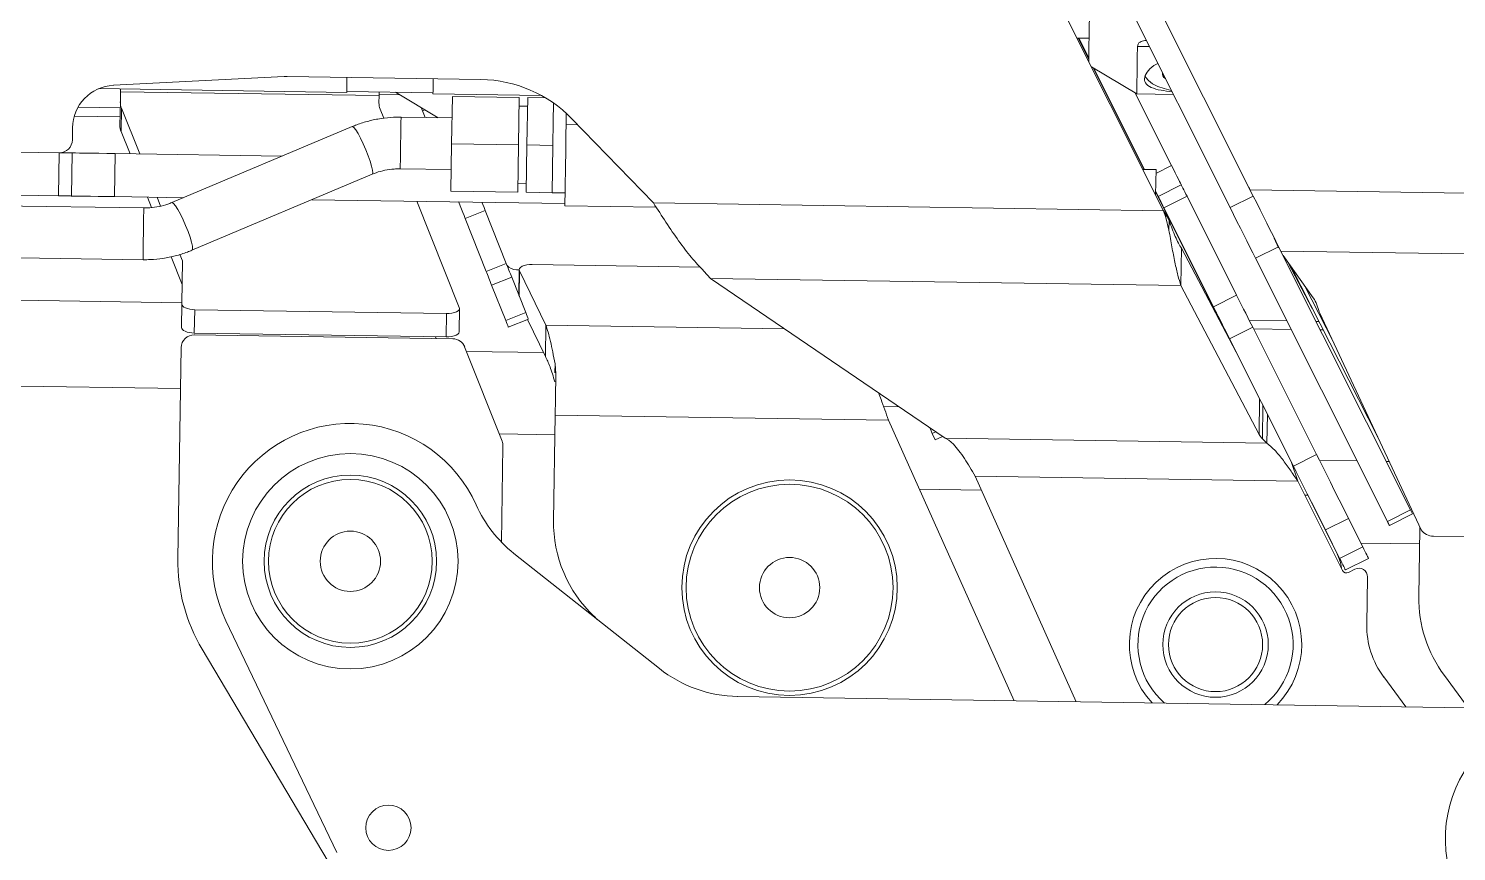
# Model space of a CAD drawing. Header units: millimetres. Extents: x 119 to 316, y 482 to 761.
# Drawn here: x 287.5 to 304.06, y 739.01 to 748.56 of the extents above; entities that cross this region are included whole.
import ezdxf

# ---------------------------------------------------------------- set-up
doc = ezdxf.new("R2010")
doc.units = ezdxf.units.MM

msp = doc.modelspace()

# ---------------------------------------------------------------- linework, layer by layer
at = {"color": 7, "linetype": 'Continuous', "lineweight": 15}
for p, q in [((298.468, 753.074), (301.706, 746.612)), ((298.199, 752.94), (301.438, 746.478)), ((300.666, 746.442), (299.28, 749.207)), ((299.661, 748.446), (299.801, 748.444)), ((299.797, 748.203), (299.676, 748.446)), ((299.798, 748.215), (299.682, 748.446)), ((299.828, 748.112), (300.354, 747.798)), ((300.44, 746.921), (299.849, 748.1)), ((300.446, 746.921), (299.858, 748.095)), ((288.313, 747.859), (291.19, 747.814)), ((288.483, 747.898), (290.464, 747.999)), ((288.566, 747.855), (288.565, 747.824)), ((290.498, 748), (292.747, 747.965)), ((288.564, 747.705), (288.559, 747.433)), ((288.565, 747.824), (288.564, 747.705)), ((291.565, 747.778), (288.565, 747.824)), ((291.191, 747.827), (292.191, 747.811)), ((291.565, 747.778), (291.564, 747.695)), ((291.566, 747.821), (291.565, 747.778)), ((291.806, 747.788), (291.565, 747.791)), ((291.756, 747.818), (292.252, 747.521)), ((292.19, 747.799), (293.447, 747.78)), ((292.406, 747.219), (292.415, 747.769)), ((292.415, 747.769), (293.19, 747.757)), ((293.181, 747.207), (293.19, 747.757)), ((293.29, 747.755), (293.281, 747.206)), ((293.494, 747.752), (293.29, 747.755)), ((293.589, 747.691), (293.586, 747.476)), ((300.758, 746.967), (300.337, 747.808)), ((300.354, 747.798), (300.779, 747.791)), ((288.073, 747.643), (288.562, 747.636)), ((288.578, 747.632), (288.573, 747.36)), ((288.789, 747.101), (288.578, 747.632)), ((291.62, 747.516), (291.578, 747.622)), ((292.411, 747.519), (291.82, 747.528)), ((292.07, 747.6), (292.054, 747.639)), ((292.07, 747.6), (292.1, 747.524)), ((293.288, 747.656), (293.188, 747.657)), ((288.007, 747.263), (288.009, 747.406)), ((288.676, 747.103), (288.573, 747.36)), ((291.252, 747.418), (289.161, 746.537)), ((293.586, 747.476), (293.581, 747.201)), ((293.8, 747.51), (294.747, 746.533)), ((279.655, 747.242), (287.854, 747.116)), ((292.398, 746.669), (292.406, 747.219)), ((292.406, 747.219), (293.181, 747.207)), ((293.173, 746.657), (293.181, 747.207)), ((293.281, 747.206), (293.273, 746.656)), ((293.581, 747.201), (293.281, 747.206)), ((293.581, 747.201), (293.577, 746.926)), ((287.854, 747.116), (287.847, 746.616)), ((288.004, 747.113), (287.997, 746.613)), ((288.504, 747.106), (288.496, 746.606)), ((288.504, 747.106), (290.44, 747.076)), ((289.394, 745.984), (291.485, 746.866)), ((291.811, 746.928), (292.402, 746.919)), ((293.577, 746.926), (293.573, 746.651)), ((300.425, 746.922), (300.428, 746.922)), ((300.578, 746.919), (300.573, 746.626)), ((279.648, 746.742), (287.847, 746.616)), ((293.174, 746.757), (293.274, 746.756)), ((300.602, 746.609), (300.87, 746.744)), ((288.836, 746.474), (279.371, 746.62)), ((288.496, 746.606), (289.296, 746.593)), ((288.925, 746.479), (288.877, 746.6)), ((289.031, 746.496), (288.99, 746.598)), ((290.785, 746.57), (293.721, 746.525)), ((292.496, 745.321), (292.005, 746.552)), ((292.398, 746.669), (293.173, 746.657)), ((293.573, 746.651), (293.273, 746.656)), ((293.573, 746.651), (293.723, 746.649)), ((300.666, 746.442), (294.747, 746.533)), ((300.602, 746.609), (300.574, 746.666)), ((301.415, 744.976), (300.574, 746.654)), ((300.669, 746.475), (300.938, 746.61)), ((301.513, 745.461), (300.938, 746.61)), ((301.706, 746.612), (301.438, 746.478)), ((306.027, 746.619), (301.67, 746.686)), ((292.796, 746.445), (292.564, 746.353)), ((292.796, 746.445), (293.041, 745.829)), ((293.72, 746.499), (294.78, 746.482)), ((300.691, 746.365), (300.666, 746.442)), ((300.692, 746.403), (300.666, 746.442)), ((301.245, 745.327), (300.669, 746.475)), ((300.692, 746.403), (300.691, 746.365)), ((300.728, 746.217), (300.691, 746.365)), ((300.729, 746.329), (300.692, 746.403)), ((292.564, 746.353), (292.808, 745.737)), ((300.729, 746.329), (300.728, 746.217)), ((301.949, 746.125), (301.999, 746.011)), ((279.361, 746.02), (288.827, 745.874)), ((289.281, 745.587), (289.153, 745.909)), ((289.285, 745.859), (289.255, 745.935)), ((300.874, 746.006), (300.867, 745.573)), ((301.546, 744.726), (300.874, 746.006)), ((302, 746.025), (301.732, 745.891)), ((301.732, 745.891), (303.262, 742.837)), ((302, 746.025), (303.53, 742.971)), ((302.052, 745.922), (302.402, 745.43)), ((289.277, 745.36), (289.285, 745.859)), ((293.041, 745.829), (292.808, 745.737)), ((293.161, 745.756), (293.191, 745.756)), ((293.191, 745.757), (293.187, 745.46)), ((293.194, 745.744), (293.499, 745.114)), ((295.291, 745.788), (293.342, 745.819)), ((295.334, 745.742), (295.408, 745.657)), ((302.112, 745.837), (302.391, 745.307)), ((302.144, 745.792), (303.151, 743.814)), ((293.104, 745.67), (292.871, 745.578)), ((292.871, 745.578), (293.034, 745.167)), ((293.104, 745.67), (293.266, 745.26)), ((300.867, 745.573), (295.408, 745.657)), ((295.408, 745.657), (298.133, 743.801)), ((301.774, 743.846), (300.867, 745.573)), ((302.304, 745.568), (302.632, 744.924)), ((301.245, 745.327), (301.513, 745.461)), ((289.277, 745.36), (289.273, 745.088)), ((289.426, 745.294), (289.422, 745.022)), ((292.347, 745.249), (289.426, 745.294)), ((292.347, 745.249), (292.343, 744.977)), ((292.494, 745.038), (292.498, 745.31)), ((293.266, 745.26), (293.034, 745.167)), ((302.443, 745.352), (302.466, 745.283)), ((302.478, 745.253), (303.654, 742.74)), ((293.064, 745.091), (293.297, 745.183)), ((293.287, 745.179), (293.494, 744.752)), ((293.499, 745.114), (293.494, 744.752)), ((301.43, 744.957), (301.699, 745.091)), ((301.659, 745.17), (302.096, 745.164)), ((302.439, 743.612), (301.699, 745.091)), ((302.434, 745.158), (302.467, 745.158)), ((292.343, 744.977), (289.422, 745.022)), ((292.421, 744.956), (289.422, 745.002)), ((292.229, 744.959), (292.221, 744.979)), ((302.171, 743.478), (301.43, 744.957)), ((289.232, 742.405), (289.27, 744.855)), ((292.992, 743.768), (292.558, 744.861)), ((293.606, 744.665), (293.615, 744.548)), ((293.608, 744.07), (293.589, 742.849)), ((297.474, 744.011), (293.608, 744.07)), ((301.87, 744.079), (301.865, 743.744)), ((298.931, 740.755), (297.474, 744.011)), ((292.985, 742.596), (293.002, 743.71)), ((297.983, 743.858), (298.016, 743.784)), ((298.016, 743.784), (298.101, 743.822)), ((301.865, 743.744), (298.133, 743.801)), ((298.133, 743.801), (298.175, 743.778)), ((298.175, 743.778), (298.229, 743.734)), ((301.865, 743.744), (301.812, 743.796)), ((302.171, 743.478), (302.439, 743.612)), ((302.222, 743.305), (302.149, 743.522)), ((302.222, 743.305), (298.48, 743.363)), ((298.48, 743.363), (299.653, 740.744)), ((302.742, 742.266), (302.222, 743.305)), ((302.321, 743.18), (302.337, 743.141)), ((302.337, 743.141), (302.678, 742.462)), ((303.53, 742.971), (303.262, 742.837)), ((303.553, 742.925), (303.285, 742.791)), ((303.53, 742.971), (303.553, 742.925)), ((302.542, 742.738), (302.81, 742.872)), ((302.708, 742.407), (302.542, 742.738)), ((302.976, 742.542), (302.81, 742.872)), ((303.639, 742.752), (303.627, 741.965)), ((303.639, 742.772), (303.639, 742.752)), ((303.795, 742.666), (307.487, 742.609)), ((293.129, 742.466), (294.817, 741.129)), ((302.708, 742.407), (302.976, 742.542)), ((302.775, 742.273), (303.043, 742.408)), ((302.885, 742.282), (302.809, 742.244)), ((303.022, 741.642), (303.03, 742.191)), ((294.059, 741.735), (294.096, 741.7)), ((291.074, 738.994), (289.788, 741.684)), ((290.974, 738.89), (289.512, 741.353)), ((303.476, 740.685), (303.219, 741.031)), ((303.923, 741.047), (304.2, 740.674)), ((295.725, 740.805), (304.508, 740.669))]:
    msp.add_line(p, q, dxfattribs=at)
at = {"color": 8, "linetype": 'Continuous', "lineweight": 15}
for p, q in [((300.501, 748.347), (300.363, 748.349)), ((288.029, 747.541), (288.561, 747.533)), ((292.1, 747.612), (292.07, 747.6)), ((293.735, 747.442), (293.869, 747.439)), ((300.428, 746.922), (300.428, 746.917)), ((300.577, 746.876), (300.758, 746.967)), ((250.659, 745.97), (289.278, 745.374)), ((306.271, 745.908), (302.026, 745.973)), ((293.194, 745.744), (293.19, 745.452)), ((296.267, 745.072), (293.499, 745.114)), ((301.708, 745.071), (302.146, 745.064)), ((302.484, 745.059), (302.517, 745.059)), ((250.644, 744.974), (289.262, 744.378)), ((292.579, 744.81), (293.472, 744.796)), ((293.605, 744.562), (293.606, 744.665)), ((301.774, 743.846), (301.78, 744.258)), ((297.418, 744.169), (297.597, 744.166)), ((301.812, 743.796), (301.818, 744.183)), ((297.983, 743.858), (298.023, 743.876)), ((292.958, 743.852), (293.604, 743.842)), ((302.473, 743.545), (302.911, 743.538)), ((303.249, 743.533), (303.283, 743.532)), ((297.832, 743.211), (298.553, 743.2)), ((302.303, 743.142), (302.337, 743.141)), ((302.613, 742.591), (302.616, 742.591)), ((302.954, 742.585), (303.636, 742.575))]:
    msp.add_line(p, q, dxfattribs=at)
at = {"color": 7, "linetype": 'Continuous', "lineweight": 15, "flags": 128}
for points in [[(299.821, 749.704), (299.819, 749.599), (299.817, 749.435), (299.814, 749.274), (299.812, 749.117), (299.809, 748.967), (299.807, 748.825), (299.805, 748.692), (299.803, 748.571), (299.801, 748.462), (299.8, 748.368), (299.799, 748.288), (299.798, 748.223), (299.797, 748.176), (299.797, 748.175)], [(300.363, 748.349), (300.361, 748.225), (300.359, 748.115), (300.358, 748.02), (300.356, 747.941), (300.355, 747.879), (300.355, 747.834), (300.354, 747.807), (300.354, 747.798)], [(291.193, 747.989), (291.192, 747.937), (291.191, 747.88), (291.191, 747.841), (291.191, 747.819), (291.19, 747.814)], [(292.193, 747.974), (292.192, 747.921), (292.191, 747.865), (292.191, 747.826), (292.19, 747.804), (292.19, 747.799)], [(300.755, 747.839), (300.672, 747.859), (300.598, 747.885), (300.536, 747.916), (300.489, 747.952), (300.458, 747.99), (300.45, 748.009)], [(293.737, 747.571), (293.737, 747.542), (293.736, 747.491), (293.735, 747.442)], [(293.735, 747.442), (293.733, 747.33), (293.732, 747.216), (293.73, 747.1), (293.728, 746.988), (293.726, 746.881), (293.725, 746.783), (293.724, 746.696), (293.722, 746.623), (293.721, 746.565), (293.721, 746.525), (293.721, 746.503), (293.72, 746.499)], [(287.854, 747.116), (287.884, 747.115), (287.912, 747.115), (287.938, 747.114), (287.96, 747.114), (287.979, 747.114), (287.993, 747.114), (288.001, 747.113), (288.004, 747.113)], [(288.004, 747.113), (288.014, 747.113), (288.042, 747.113), (288.089, 747.112), (288.151, 747.111), (288.226, 747.11), (288.313, 747.109), (288.407, 747.107), (288.504, 747.106)], [(300.428, 746.922), (300.457, 746.921), (300.485, 746.921), (300.511, 746.92), (300.534, 746.92), (300.553, 746.92), (300.566, 746.92), (300.575, 746.919), (300.578, 746.919)], [(300.87, 746.744), (300.868, 746.748), (300.862, 746.761), (300.851, 746.781), (300.838, 746.809), (300.821, 746.843), (300.801, 746.882), (300.78, 746.924), (300.758, 746.967)], [(300.938, 746.61), (300.924, 746.636), (300.912, 746.661), (300.9, 746.684), (300.89, 746.704), (300.882, 746.721), (300.875, 746.734), (300.872, 746.741), (300.87, 746.744)], [(287.847, 746.616), (287.876, 746.615), (287.904, 746.615), (287.93, 746.614), (287.953, 746.614), (287.971, 746.614), (287.985, 746.614), (287.994, 746.613), (287.997, 746.613)], [(287.997, 746.613), (288.006, 746.613), (288.035, 746.613), (288.081, 746.612), (288.143, 746.611), (288.219, 746.61), (288.305, 746.609), (288.399, 746.607), (288.496, 746.606)], [(292.488, 746.544), (292.489, 746.542), (292.506, 746.501), (292.521, 746.461), (292.537, 746.422), (292.551, 746.387), (292.564, 746.353)], [(292.759, 746.54), (292.769, 746.515), (292.783, 746.479), (292.796, 746.445)], [(300.669, 746.475), (300.656, 746.501), (300.644, 746.527), (300.632, 746.55), (300.622, 746.57), (300.613, 746.587), (300.607, 746.599), (300.603, 746.607), (300.602, 746.609)], [(301.706, 746.612), (301.746, 746.532), (301.786, 746.453), (301.825, 746.375), (301.863, 746.299), (301.9, 746.225), (301.935, 746.155), (301.968, 746.088), (302, 746.025)], [(301.438, 746.478), (301.478, 746.398), (301.517, 746.319), (301.556, 746.241), (301.595, 746.164), (301.631, 746.091), (301.667, 746.02), (301.7, 745.954), (301.732, 745.891)], [(292.808, 745.737), (292.815, 745.72), (292.822, 745.702), (292.83, 745.682), (292.838, 745.661), (292.847, 745.64), (292.855, 745.619), (292.863, 745.598), (292.871, 745.578)], [(293.041, 745.829), (293.047, 745.812), (293.055, 745.794), (293.062, 745.774), (293.071, 745.753), (293.079, 745.732), (293.088, 745.711), (293.096, 745.69), (293.104, 745.67)], [(293.342, 745.819), (293.309, 745.817), (293.278, 745.813), (293.249, 745.806), (293.225, 745.797), (293.207, 745.785), (293.196, 745.772), (293.191, 745.758), (293.194, 745.744)], [(301.699, 745.091), (301.682, 745.124), (301.663, 745.162), (301.641, 745.205), (301.618, 745.252), (301.593, 745.301), (301.567, 745.353), (301.54, 745.407), (301.513, 745.461)], [(289.277, 745.36), (289.28, 745.348), (289.288, 745.336), (289.302, 745.324), (289.321, 745.314), (289.343, 745.306), (289.369, 745.3), (289.397, 745.296), (289.426, 745.294)], [(292.347, 745.249), (292.38, 745.25), (292.411, 745.254), (292.439, 745.261), (292.463, 745.27), (292.481, 745.281), (292.493, 745.294), (292.498, 745.308), (292.496, 745.321)], [(293.266, 745.26), (293.275, 745.236), (293.283, 745.217), (293.29, 745.201), (293.294, 745.19), (293.296, 745.184), (293.297, 745.183)], [(301.43, 744.957), (301.414, 744.99), (301.395, 745.028), (301.373, 745.071), (301.35, 745.117), (301.325, 745.167), (301.299, 745.219), (301.272, 745.272), (301.245, 745.327)], [(301.275, 745.267), (301.282, 745.242), (301.283, 745.238)], [(289.273, 745.088), (289.276, 745.076), (289.284, 745.064), (289.298, 745.053), (289.316, 745.043), (289.339, 745.034), (289.365, 745.028), (289.393, 745.024), (289.422, 745.022)], [(292.343, 744.977), (292.376, 744.978), (292.407, 744.982), (292.435, 744.989), (292.458, 744.998), (292.477, 745.009), (292.489, 745.022), (292.494, 745.036), (292.494, 745.038)], [(293.034, 745.167), (293.043, 745.144), (293.051, 745.125), (293.057, 745.109), (293.062, 745.098), (293.064, 745.092), (293.064, 745.091)], [(293.615, 744.548), (293.614, 744.492), (293.614, 744.434), (293.613, 744.375), (293.612, 744.315), (293.611, 744.254), (293.61, 744.193), (293.609, 744.132), (293.608, 744.07)], [(297.983, 743.858), (297.96, 743.909), (297.954, 743.923)], [(302.81, 742.872), (302.756, 742.981), (302.702, 743.088), (302.65, 743.192), (302.6, 743.291), (302.554, 743.384), (302.511, 743.469), (302.473, 743.546), (302.439, 743.612)], [(302.542, 742.738), (302.488, 742.847), (302.434, 742.954), (302.382, 743.058), (302.332, 743.157), (302.286, 743.25), (302.243, 743.335), (302.205, 743.412), (302.171, 743.478)], [(302.775, 742.273), (302.774, 742.276), (302.77, 742.284), (302.764, 742.296), (302.755, 742.313), (302.745, 742.333), (302.733, 742.356), (302.721, 742.381), (302.708, 742.407)], [(303.043, 742.408), (303.042, 742.41), (303.038, 742.418), (303.032, 742.43), (303.023, 742.447), (303.013, 742.467), (303.002, 742.49), (302.989, 742.516), (302.976, 742.542)]]:
    msp.add_lwpolyline(points, dxfattribs=at)
at = {"color": 8, "linetype": 'Continuous', "lineweight": 15, "flags": 128}
for points in [[(291.815, 747.228), (291.816, 747.303), (291.817, 747.373), (291.818, 747.434), (291.819, 747.481), (291.82, 747.513), (291.82, 747.528), (291.82, 747.528)], [(291.412, 747.15), (291.382, 747.219), (291.351, 747.283), (291.321, 747.338), (291.295, 747.38), (291.272, 747.408), (291.256, 747.419), (291.252, 747.418)], [(291.811, 746.928), (291.811, 746.929), (291.811, 746.943), (291.811, 746.975), (291.812, 747.023), (291.813, 747.084), (291.814, 747.154), (291.815, 747.228)], [(291.485, 746.866), (291.486, 746.866), (291.492, 746.881), (291.489, 746.913), (291.479, 746.959), (291.462, 747.016), (291.439, 747.081), (291.412, 747.15)], [(289.321, 746.269), (289.291, 746.337), (289.261, 746.401), (289.231, 746.456), (289.204, 746.499), (289.182, 746.526), (289.166, 746.537), (289.161, 746.537)], [(288.831, 746.174), (288.832, 746.249), (288.833, 746.319), (288.834, 746.379), (288.835, 746.427), (288.836, 746.459), (288.836, 746.473), (288.836, 746.474)], [(289.394, 745.984), (289.396, 745.985), (289.401, 746), (289.399, 746.031), (289.389, 746.077), (289.372, 746.134), (289.349, 746.2), (289.321, 746.269)], [(288.827, 745.874), (288.827, 745.875), (288.827, 745.889), (288.827, 745.921), (288.828, 745.969), (288.829, 746.03), (288.83, 746.1), (288.831, 746.174)]]:
    msp.add_lwpolyline(points, dxfattribs=at)
at = {"color": 7, "linetype": 'Continuous', "lineweight": 15}
for centre, radius in [((291.232, 742.374), 1.25), ((291.232, 742.374), 1), ((291.232, 742.374), 0.95), ((296.327, 742.068), 1.25), ((296.327, 742.068), 1.2), ((291.232, 742.374), 0.35), ((296.327, 742.068), 0.35), ((301.268, 741.407), 0.612), ((301.268, 741.407), 0.546), ((291.673, 739.281), 0.263)]:
    msp.add_circle(centre, radius, dxfattribs=at)
for centre, radius, start, end in [((300.724, 748.039), 0.0734, 173.3945, 239.8419), ((288.509, 747.398), 0.5, 92.936, 179.1158), ((290.49, 747.5), 0.5, 89.1158, 92.936), ((292.724, 746.466), 1.5, 44.1158, 89.1158), ((288.753, 747.703), 0.19, 179.4181, 202.1974), ((291.754, 747.693), 0.19, 179.4225, 202.193), ((288.749, 747.431), 0.19, 179.4225, 202.193), ((287.857, 747.266), 0.15, 269.1158, 359.1158), ((302.102, 746.937), 0.5, 206.6158, 210.1724), ((293.164, 745.906), 0.15, 219.5113, 269.1158), ((302.159, 745.255), 0.3, 18.8268, 35.7582), ((302.732, 745.372), 0.281, 198.5818, 205.1239), ((289.42, 744.852), 0.15, 89.1158, 179.1158), ((292.419, 744.806), 0.15, 21.6158, 89.1158), ((291.232, 742.374), 1.6, 24.1265, 205.5547), ((292.852, 743.712), 0.15, 359.1158, 21.6158), ((301.957, 743.946), 0.208, 208.4613, 225.876), ((294.061, 743.641), 1.5, 204.1265, 231.6158), ((295.089, 742.825), 1.5, 179.1158, 226.6158), ((325.26, 753.835), 24.594, 206.5642, 206.6844), ((303.786, 742.821), 0.155, 211.5661, 273.1307), ((291.232, 742.374), 2, 179.1158, 210.694), ((301.268, 741.407), 1, 315.6914, 222.5403), ((302.231, 742.238), 0.5, 6.5748, 26.6158), ((302.787, 742.289), 0.05, 206.6158, 296.6158), ((302.93, 742.193), 0.1, 359.1158, 116.6158), ((305.127, 741.942), 1.5, 179.1158, 216.6158), ((304.022, 741.627), 1, 179.1158, 216.6158), ((295.748, 742.305), 1.5, 231.6158, 269.1158), ((305.434, 739.155), 1.5, 124.2126, 254.9747)]:
    msp.add_arc(centre, radius, start, end, dxfattribs=at)
at = {"color": 8, "linetype": 'Continuous', "lineweight": 15}
msp.add_arc((301.268, 741.407), 0.9, 309.3177, 228.9139, dxfattribs=at)
at = {"color": 7, "linetype": 'Continuous', "lineweight": 15}
for points, knots in [([(300.363, 748.349), (300.364, 748.359), (300.368, 748.38), (300.397, 748.405), (300.432, 748.417), (300.459, 748.418), (300.465, 748.418)], [0, 0, 0, 0, 0.208958, 0.469315, 0.889726, 1, 1, 1, 1]), ([(300.763, 747.824), (300.719, 747.829), (300.624, 747.839), (300.515, 747.871), (300.448, 747.922), (300.437, 747.992), (300.484, 748.068), (300.543, 748.126), (300.593, 748.148), (300.599, 748.151)], [0, 0, 0, 0, 0.145229, 0.313408, 0.484217, 0.651078, 0.813779, 0.978128, 1, 1, 1, 1]), ([(291.82, 747.528), (291.791, 747.528), (291.714, 747.528), (291.588, 747.515), (291.444, 747.486), (291.332, 747.451), (291.27, 747.426), (291.252, 747.418)], [0, 0, 0, 0, 0.147009, 0.39835, 0.649838, 0.901263, 1, 1, 1, 1]), ([(291.485, 746.866), (291.5, 746.872), (291.548, 746.891), (291.633, 746.914), (291.727, 746.927), (291.787, 746.928), (291.811, 746.928)], [0, 0, 0, 0, 0.146995, 0.468486, 0.789569, 1, 1, 1, 1]), ([(289.161, 746.537), (289.146, 746.531), (289.098, 746.512), (289.014, 746.489), (288.919, 746.475), (288.859, 746.474), (288.836, 746.474)], [0, 0, 0, 0, 0.146993, 0.468497, 0.789574, 1, 1, 1, 1]), ([(294.747, 746.533), (294.796, 746.458), (294.893, 746.306), (295.04, 746.091), (295.187, 745.895), (295.285, 745.793), (295.334, 745.742)], [0, 0, 0, 0, 0.2499962, 0.5000009, 0.7500045, 1, 1, 1, 1]), ([(300.867, 745.573), (300.855, 745.611), (300.831, 745.686), (300.797, 745.842), (300.762, 746.019), (300.739, 746.151), (300.728, 746.217)], [0, 0, 0, 0, 0.250011, 0.499999, 0.750016, 1, 1, 1, 1]), ([(300.874, 746.006), (300.861, 746.025), (300.837, 746.063), (300.801, 746.141), (300.765, 746.23), (300.741, 746.296), (300.729, 746.329)], [0, 0, 0, 0, 0.249995, 0.499985, 0.74997, 1, 1, 1, 1]), ([(288.827, 745.874), (288.855, 745.874), (288.933, 745.874), (289.059, 745.887), (289.202, 745.916), (289.314, 745.951), (289.377, 745.977), (289.394, 745.984)], [0, 0, 0, 0, 0.1470085, 0.3983472, 0.6498251, 0.9012491, 1, 1, 1, 1]), ([(293.499, 745.114), (293.508, 745.088), (293.526, 745.036), (293.553, 744.929), (293.58, 744.807), (293.597, 744.712), (293.606, 744.665)], [0, 0, 0, 0, 0.2500051, 0.5000129, 0.7500213, 1, 1, 1, 1]), ([(293.494, 744.752), (293.512, 744.715), (293.549, 744.641), (293.585, 744.519), (293.603, 744.458)], [0, 0, 0, 0, 0.499983, 1, 1, 1, 1]), ([(297.474, 744.011), (297.445, 744.093), (297.408, 744.201), (297.37, 744.302), (297.361, 744.327)], [0, 0, 0, 0, 0.756478, 1, 1, 1, 1]), ([(298.229, 743.734), (298.25, 743.709), (298.292, 743.659), (298.355, 743.567), (298.418, 743.467), (298.459, 743.397), (298.48, 743.363)], [0, 0, 0, 0, 0.250002, 0.500011, 0.749996, 1, 1, 1, 1]), ([(302.222, 743.305), (302.192, 743.349), (302.133, 743.437), (302.044, 743.56), (301.955, 743.668), (301.895, 743.718), (301.865, 743.744)], [0, 0, 0, 0, 0.2499986, 0.4999886, 0.7500013, 1, 1, 1, 1])]:
    msp.add_open_spline(points, degree=3, knots=knots, dxfattribs=at)

doc.saveas('drawing.dxf')
